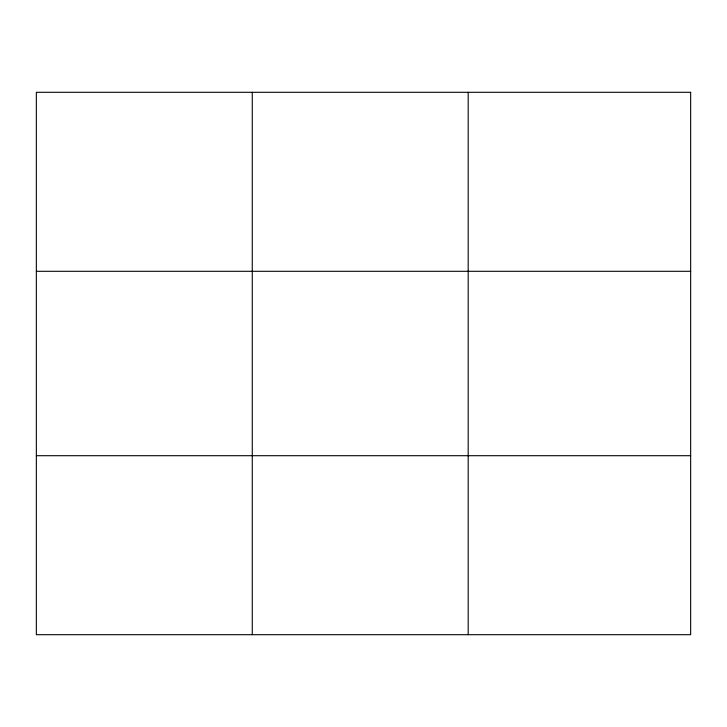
<?xml version="1.0" encoding="UTF-8"?>
<svg xmlns="http://www.w3.org/2000/svg" width="727" height="727" viewBox="0 0 727 727"><rect width="100%" height="100%" fill="white"/><g stroke="black" fill="none" stroke-linecap="round" stroke-linejoin="round"><path stroke-width="1.09" d="M252.269 634.698L252.269 92.302M468.188 634.698L468.188 92.302M36.35 271.298L690.65 271.298M36.35 455.702L690.65 455.702M690.65 92.302L690.65 634.698L36.35 634.698L36.35 92.302L690.65 92.302"/></g></svg>
